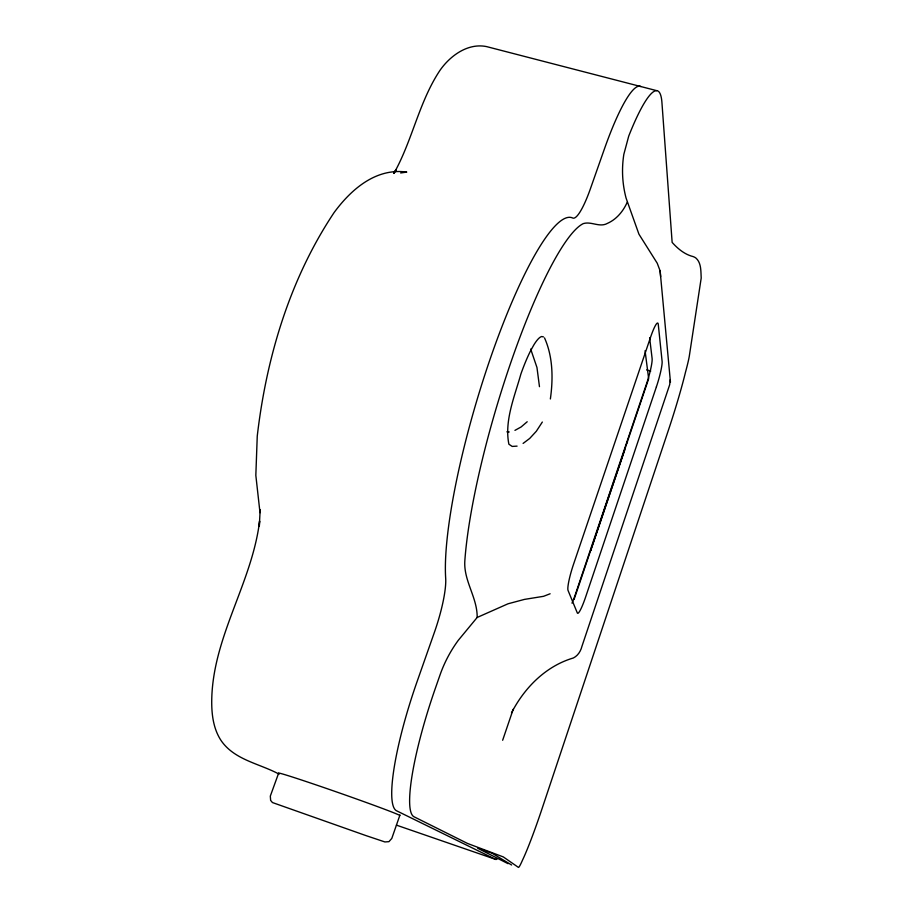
<?xml version="1.0" encoding="UTF-8"?>
<svg xmlns="http://www.w3.org/2000/svg" width="913" height="913" viewBox="0 0 913 913"><rect width="100%" height="100%" fill="white"/><g stroke="black" fill="none" stroke-linecap="round" stroke-linejoin="round"><path stroke-width="1.37" d="M627.357 442.725L627.368 441.766M260.159 510.093L259.303 526.162L259.6 521.095C252.25 581.159 215.023 633.508 211.919 694.496C211.165 710.12 212.238 727.182 221.106 740.569C234.447 760.061 259.634 763.576 279.15 774.178M260.148 509.99L260 512.684L255.834 475.353L257.249 436.163C266.356 357.485 289.866 278.876 334.101 212.558C351.14 189.368 375.928 167.718 406.764 172.089L400.659 172.968M550.368 398.97C553.232 378.735 553.004 356.812 544.525 337.913M670.245 379.694L669.663 384.75L581.901 646.45C580.736 651.22 577.849 655.717 573.387 657.976C545.769 666.091 524.404 687.786 511.485 712.927M574.072 599.476L648.664 378.724L645.057 350.752M591.453 548.393L624.812 449.687M502.652 740.26L513.197 709.287M399.974 814.944L391.791 838.442L388.938 841.66L384.898 841.946L365.999 835.612L272.451 802.55L270.636 800.393L270.316 796.102L278.579 773.322M627.254 202.161C623.294 211.143 616.64 219.28 607.522 223.331C599.59 227.851 591.373 221.072 583.293 223.605A202.515 36.737 -73.4 0 0 512.649 357.28A202.515 36.737 -73.4 0 0 464.82 561.039C463.553 580.908 477.465 597.593 477.168 617.462L458.303 640.298A131.951 130.958 -45.8 0 0 439.986 675.061L435.467 688.003A117.537 20.725 -71.7 0 0 414.103 816.815L467.524 843.452L503.303 856.919L518.356 867.35A66.044 3.355 -71.7 0 0 522.544 860.057A66.01 4.702 -71.7 0 0 542.037 808.747L668.704 429.293A62.849 4.348 -72.6 0 0 685.458 372.367A62.883 3.104 -72.3 0 0 689.361 355.75L701.207 278.02C700.796 271.344 701.424 262.887 695.911 258.048A5.193 1.803 18.1 0 0 693.138 256.587C684.67 254.487 677.823 248.758 672.139 242.39L661.936 102.598A112.333 18.363 -74.5 0 0 628.726 136.105L623.83 154.365A125.309 115.129 -7 0 0 626.09 198.132L638.94 234.185L657.234 263.229L660.122 270.899L670.462 382.273M393.902 173.379C412.414 140.522 418.884 102.085 439.918 70.438C450.132 55.739 467.924 42.706 486.652 46.62L656.652 90.638M393.96 173.413L395.922 170.012L393.606 173.036M542.333 422.046L536.319 431.267L529.7 438.445L523.103 443.421M527.2 421.76L521.118 426.964L514.932 430.377M550.128 593.77L543.555 596.315L524.416 599.407L508.027 603.79L477.168 617.462M517.078 446.126L512.182 446.423L508.883 444.209C504.193 420.767 514.612 396.539 520.866 374.102A57.713 10.888 -73.5 0 1 530.761 350.466L533.922 344.794A58.124 10.967 -73.5 0 1 541.717 336.532L543.509 336.908M506.875 431.826L509.214 431.963M646.644 369.902L650.729 371.089M396.425 825.135L495.691 859.407A41.484 5.352 -71.7 0 0 497.391 858.677M495.691 859.407L396.55 810.778A117.332 21.798 -71.7 0 1 416.979 681.908L434.337 632.538A54.62 11.093 -72 0 0 445.681 578.317A202.138 38.654 -73.4 0 1 492.529 352.167A202.138 38.654 -73.4 0 1 572.691 218.002A52.749 9.883 -74.9 0 0 590.528 188.42L604.349 149.127A112.139 19.321 -74.6 0 1 640.903 86.552M508.062 863.675L477.659 848.245L492.073 853.221L511.611 865.01M530.681 349.051L536.97 367.528L539.469 386.678M649.634 337.81L652.11 358.478A21.079 2.762 -73.5 0 1 646.484 383.962L575.589 593.758A21.49 2.899 -72.6 0 1 572.006 603.162M660.122 270.899L660.635 276.673M591.008 549.729L591.065 550.482M278.591 773.14A64.252 1.37 19.3 0 1 342.261 793.945A64.252 1.37 19.3 0 1 399.677 815.571M656.39 386.861L585.655 596.931A21.513 2.785 -72.6 0 1 577.313 612.931L568.069 590.494A22.848 3.15 -72.7 0 1 573.512 564.337L650.547 337.274A22.426 2.979 -73.6 0 1 658.262 324.309L662.108 361.365A21.102 2.648 -73.5 0 1 656.39 386.861"/></g></svg>
